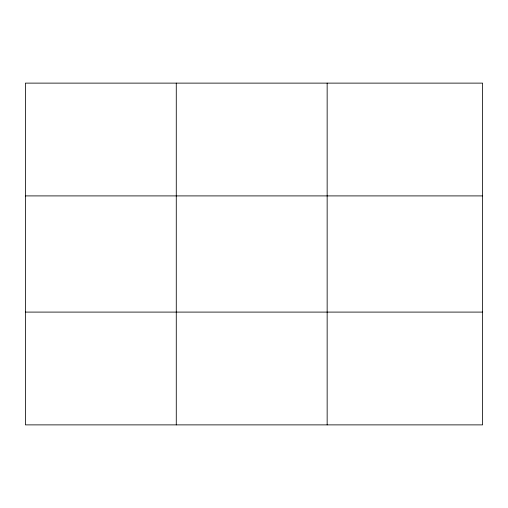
<?xml version="1.0" encoding="UTF-8"?>
<svg xmlns="http://www.w3.org/2000/svg" width="508" height="508" viewBox="0 0 508 508"><rect width="100%" height="100%" fill="white"/><g stroke="black" fill="none" stroke-linecap="round" stroke-linejoin="round"><path stroke-width="0.76" d="M176.276 83.122L176.276 424.879M327.152 83.122L327.152 424.879M482.6 195.904L482.6 83.122L25.4 83.122L25.4 424.879L482.6 424.879L482.6 195.904L25.4 195.904M25.4 312.096L482.6 312.096"/></g></svg>
